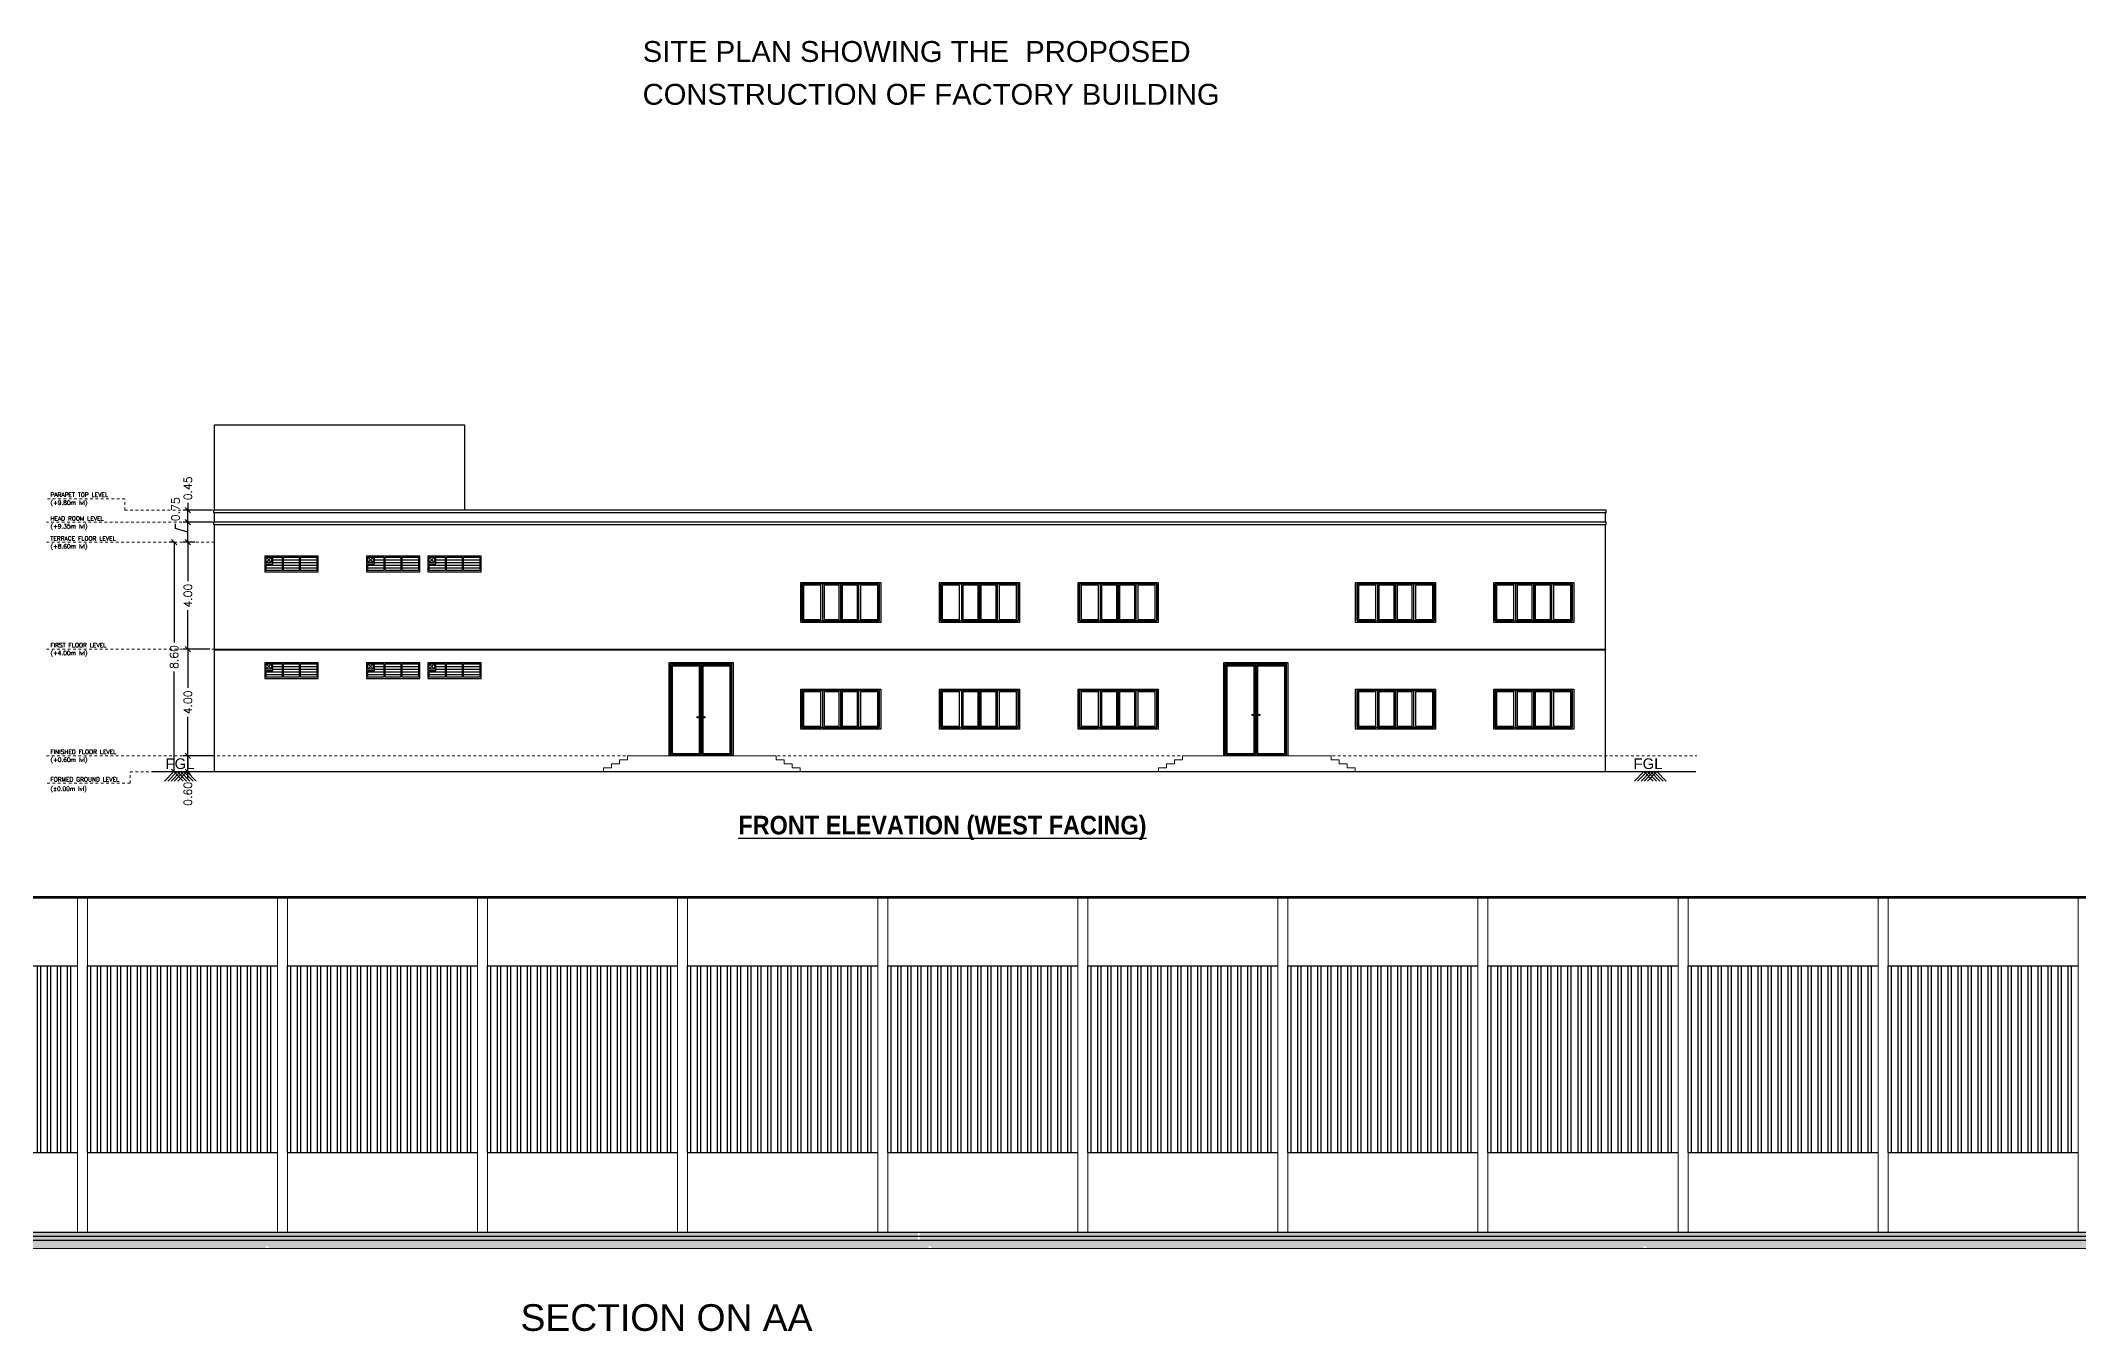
# Model space of a CAD drawing. Header units: metres. Extents: x 6804 to 7881, y 412 to 705.
# Drawn here: x 7351.7 to 7428, y 572.7 to 621.1 of the extents above; entities that cross this region are included whole.
import ezdxf

# ---------------------------------------------------------------- set-up
doc = ezdxf.new("R2010")
doc.units = ezdxf.units.M
doc.header["$LTSCALE"] = 5
doc.header["$PDSIZE"] = -1
doc.linetypes.add('CONTINOUS', pattern=[0])
doc.linetypes.add('HIDDEN', pattern=[0.375, 0.25, -0.125])
doc.layers.get('0').update_dxf_attribs({"color": 8, "linetype": 'CONTINUOUS'})
doc.layers.get('DEFPOINTS').update_dxf_attribs({"color": 8, "linetype": 'CONTINUOUS'})
for name, color, linetype in [('DIM', 8, 'CONTINUOUS'), ('DOOR', 8, 'CONTINUOUS'), ('HATCH', 8, 'CONTINUOUS'), ('JSC-H-Dimension', 8, 'CONTINUOUS'), ('PDF2_Text', 7, 'CONTINUOUS'), ('TEXT NOTES', 200, 'CONTINUOUS'), ('txt', 2, 'CONTINUOUS'), ('WALL', 3, 'CONTINUOUS'), ('WINDOW', 5, 'CONTINUOUS')]:
    doc.layers.add(name, color=color, linetype=linetype)
for name, color, linetype, lineweight in [('JSC-F-Hatch', 8, 'CONTINUOUS', 13), ('SLAB', 10, 'CONTINUOUS', 20), ('THIN LINES', 117, 'CONTINUOUS', 5)]:
    doc.layers.add(name, color=color, linetype=linetype, lineweight=lineweight)
doc.styles.add('KK', font='arial.ttf')
doc.styles.add('PDF Arial', font='arial.ttf')
doc.styles.add('ROMANS', font='romans')
doc.styles.add('style2', font='arial.ttf')
doc.styles.add('TITLE', font='arialbd.ttf')
doc.dimstyles.new('FSO 100', dxfattribs={"dimtxt": 0.5, "dimasz": 0.5, "dimexe": 0.18, "dimexo": 0.0625, "dimgap": 0.09, "dimtad": 0, "dimzin": 0, "dimdsep": 46, "dimtxsty": 'ROMANS', "dimblk": 'OBLIQUE', "dimcen": 0.01, "dimclrd": 256, "dimclre": 256, "dimclrt": 7, "dimaunit": 1, "dimadec": 3, "dimazin": 0, "dimtfac": 1, "dimtofl": 0, "dimtmove": 1, "dimatfit": 3, "dimfxl": 0, "dimtolj": 1, "dimtzin": 0, "dimarcsym": 0})

# ---------------------------------------------------------------- blocks, each defined once
blk = doc.blocks.new('A$C6A8C6AF3')
at = {"layer": 'JSC-H-Dimension', "linetype": 'ByBlock'}
for p, q in [((-131, -80), (-53, 0)), ((-105, -80), (-27, 0)), ((-78, -80), (0, 0)), ((24, -80), (-54, 0)), ((-50, -80), (28, 0)), ((53, -80), (-26, 0)), ((-23, -80), (55, 0)), ((78, -80), (0, 0)), ((107, -80), (28, 0)), ((134, -80), (55, 0))]:
    blk.add_line(p, q, dxfattribs=at)
blk = doc.blocks.new('EDFRYHDT')
at = {"layer": 'WINDOW'}
for p, q in [((36570.111, -5292.796), (36573.004, -5292.796)), ((36570.821, -5292.796), (36570.111, -5292.796)), ((36570.111, -5292.796), (36570.111, -5294.189)), ((36573.004, -5292.796), (36571.468, -5292.796)), ((36571.558, -5292.796), (36571.558, -5294.189)), ((36573.004, -5294.189), (36573.004, -5292.796)), ((36570.111, -5294.189), (36570.821, -5294.189)), ((36571.468, -5294.189), (36573.004, -5294.189))]:
    blk.add_line(p, q, dxfattribs=at)
for points in [[(36570.058, -5292.743), (36573.058, -5292.743), (36573.058, -5294.243), (36570.058, -5294.243)], [(36570.111, -5292.796), (36573.004, -5292.796), (36573.004, -5294.189), (36570.111, -5294.189)], [(36571.558, -5292.796), (36570.879, -5292.796), (36570.879, -5294.189), (36571.558, -5294.189)], [(36572.236, -5292.796), (36571.558, -5292.796), (36571.558, -5294.189), (36572.236, -5294.189)], [(36570.814, -5292.85), (36570.165, -5292.85), (36570.165, -5294.135), (36570.814, -5294.135)], [(36571.504, -5292.85), (36570.933, -5292.85), (36570.933, -5294.135), (36571.504, -5294.135)], [(36572.183, -5292.85), (36571.611, -5292.85), (36571.611, -5294.135), (36572.183, -5294.135)], [(36572.95, -5292.85), (36572.299, -5292.85), (36572.299, -5294.135), (36572.95, -5294.135)]]:
    blk.add_lwpolyline(points, close=True, dxfattribs=at)
blk = doc.blocks.new('_Oblique')
at = {"color": 0, "linetype": 'ByBlock', "lineweight": -2}
blk.add_line((-0.5, -0.5), (0.5, 0.5), dxfattribs=at)
blk = doc.blocks.new('*D114')
at = {"layer": 'DEFPOINTS', "color": 0, "ltscale": 2}
for p in [(7357.186, 594.261), (7358.188, 594.261), (7358.188, 593.661)]:
    blk.add_point(p, dxfattribs=at)
at = {"layer": 'DIM', "lineweight": -2, "ltscale": 2}
for p, q in [((7358.126, 594.261), (7357.006, 594.261)), ((7357.186, 593.661), (7357.186, 594.261)), ((7358.126, 593.661), (7357.006, 593.661)), ((7357.186, 593.377), (7357.186, 593.661))]:
    blk.add_line(p, q, dxfattribs=at)
at = {"layer": 'DIM', "lineweight": -2, "ltscale": 2, "xscale": 0.2, "yscale": 0.2, "zscale": 0.2}
for p, rotation in [((7357.186, 594.261), 90), ((7357.186, 593.661), 270)]:
    blk.add_blockref('_Oblique', p, dxfattribs=dict(at, rotation=rotation))
at = {"layer": 'DIM', "color": 7, "ltscale": 2, "insert": (7357.186, 592.83), "char_height": 0.3, "attachment_point": 5, "rotation": 90, "style": 'ROMANS'}
blk.add_mtext('\\A1;0.60', dxfattribs=at)
blk = doc.blocks.new('*D115')
at = {"layer": 'DEFPOINTS', "color": 0, "ltscale": 2}
for p in [(7357.186, 598.261), (7358.067, 598.261), (7358.188, 594.261)]:
    blk.add_point(p, dxfattribs=at)
at = {"layer": 'DIM', "lineweight": -2, "ltscale": 2}
for p, q in [((7358.004, 598.261), (7357.006, 598.261)), ((7357.186, 598.261), (7357.186, 596.808)), ((7357.186, 594.261), (7357.186, 595.714)), ((7358.126, 594.261), (7357.006, 594.261))]:
    blk.add_line(p, q, dxfattribs=at)
at = {"layer": 'DIM', "lineweight": -2, "ltscale": 2, "xscale": 0.2, "yscale": 0.2, "zscale": 0.2}
for p, rotation in [((7357.186, 598.261), 90), ((7357.186, 594.261), 270)]:
    blk.add_blockref('_Oblique', p, dxfattribs=dict(at, rotation=rotation))
at = {"layer": 'DIM', "color": 7, "ltscale": 2, "insert": (7357.186, 596.261), "char_height": 0.3, "attachment_point": 5, "rotation": 90, "style": 'ROMANS'}
blk.add_mtext('\\A1;4.00', dxfattribs=at)
blk = doc.blocks.new('*D116')
at = {"layer": 'DEFPOINTS', "color": 0, "ltscale": 2}
for p in [(7357.186, 603.461), (7358.163, 603.461), (7358.163, 603.011)]:
    blk.add_point(p, dxfattribs=at)
at = {"layer": 'DIM', "lineweight": -2, "ltscale": 2}
for p, q in [((7358.101, 603.461), (7357.006, 603.461)), ((7357.186, 603.738), (7357.186, 603.461)), ((7357.186, 603.011), (7357.186, 603.461)), ((7358.101, 603.011), (7357.006, 603.011))]:
    blk.add_line(p, q, dxfattribs=at)
at = {"layer": 'DIM', "lineweight": -2, "ltscale": 2, "xscale": 0.2, "yscale": 0.2, "zscale": 0.2}
for p, rotation in [((7357.186, 603.461), 90), ((7357.186, 603.011), 270)]:
    blk.add_blockref('_Oblique', p, dxfattribs=dict(at, rotation=rotation))
at = {"layer": 'DIM', "color": 7, "ltscale": 2, "insert": (7357.186, 604.285), "char_height": 0.3, "attachment_point": 5, "rotation": 90, "style": 'ROMANS'}
blk.add_mtext('\\A1;0.45', dxfattribs=at)
blk = doc.blocks.new('*D117')
at = {"layer": 'DEFPOINTS', "color": 0, "ltscale": 2}
for p in [(7357.186, 602.261), (7357.505, 602.261), (7357.505, 598.261)]:
    blk.add_point(p, dxfattribs=at)
at = {"layer": 'DIM', "lineweight": -2, "ltscale": 2}
for p, q in [((7357.442, 602.261), (7357.006, 602.261)), ((7357.186, 602.261), (7357.186, 600.808)), ((7357.186, 598.261), (7357.186, 599.714)), ((7357.442, 598.261), (7357.006, 598.261))]:
    blk.add_line(p, q, dxfattribs=at)
at = {"layer": 'DIM', "lineweight": -2, "ltscale": 2, "xscale": 0.2, "yscale": 0.2, "zscale": 0.2}
for p, rotation in [((7357.186, 602.261), 90), ((7357.186, 598.261), 270)]:
    blk.add_blockref('_Oblique', p, dxfattribs=dict(at, rotation=rotation))
at = {"layer": 'DIM', "color": 7, "ltscale": 2, "insert": (7357.186, 600.261), "char_height": 0.3, "attachment_point": 5, "rotation": 90, "style": 'ROMANS'}
blk.add_mtext('\\A1;4.00', dxfattribs=at)
blk = doc.blocks.new('*D118')
at = {"layer": 'DEFPOINTS', "color": 0, "ltscale": 2}
for p in [(7357.186, 603.011), (7357.505, 603.011), (7357.505, 602.261)]:
    blk.add_point(p, dxfattribs=at)
at = {"layer": 'DIM', "lineweight": -2, "ltscale": 2}
for p, q in [((7356.721, 602.775), (7356.721, 602.955)), ((7357.186, 602.636), (7356.721, 602.775)), ((7357.442, 603.011), (7357.006, 603.011)), ((7357.186, 602.261), (7357.186, 603.011)), ((7357.442, 602.261), (7357.006, 602.261))]:
    blk.add_line(p, q, dxfattribs=at)
at = {"layer": 'DIM', "lineweight": -2, "ltscale": 2, "xscale": 0.2, "yscale": 0.2, "zscale": 0.2}
for p, rotation in [((7357.186, 603.011), 90), ((7357.186, 602.261), 270)]:
    blk.add_blockref('_Oblique', p, dxfattribs=dict(at, rotation=rotation))
at = {"layer": 'DIM', "color": 7, "ltscale": 2, "insert": (7356.721, 603.502), "char_height": 0.3, "attachment_point": 5, "rotation": 90, "style": 'ROMANS'}
blk.add_mtext('\\A1;0.75', dxfattribs=at)
blk = doc.blocks.new('*D119')
at = {"layer": 'DEFPOINTS', "color": 0, "ltscale": 2}
for p in [(7356.67, 602.261), (7356.705, 602.261), (7356.705, 593.661)]:
    blk.add_point(p, dxfattribs=at)
at = {"layer": 'DIM', "lineweight": -2, "ltscale": 2}
for p, q in [((7356.643, 602.261), (7356.49, 602.261)), ((7356.67, 602.261), (7356.67, 598.508)), ((7356.67, 593.661), (7356.67, 597.414)), ((7356.643, 593.661), (7356.49, 593.661))]:
    blk.add_line(p, q, dxfattribs=at)
at = {"layer": 'DIM', "lineweight": -2, "ltscale": 2, "xscale": 0.2, "yscale": 0.2, "zscale": 0.2}
for p, rotation in [((7356.67, 602.261), 90), ((7356.67, 593.661), 270)]:
    blk.add_blockref('_Oblique', p, dxfattribs=dict(at, rotation=rotation))
at = {"layer": 'DIM', "color": 7, "ltscale": 2, "insert": (7356.67, 597.961), "char_height": 0.3, "attachment_point": 5, "rotation": 90, "style": 'ROMANS'}
blk.add_mtext('\\A1;8.60', dxfattribs=at)

msp = doc.modelspace()

# ---------------------------------------------------------------- hatches: boundary and pattern name
at = {"layer": 'HATCH'}
h = msp.add_hatch(dxfattribs=at)
h.set_pattern_fill('ANSI32', color=256, angle=45)
h.set_pattern_definition([(90, (7323.42004, 579.37797), (-0.375, 0), []), (90, (7323.54504, 579.50297), (-0.375, 0), [])])
h.paths.add_polyline_path([(7345.92, 579.378), (7345.92, 586.378), (7353.045, 586.378), (7353.045, 579.378)])
h = msp.add_hatch(dxfattribs=at)
h.set_pattern_fill('ANSI32', color=256, angle=45)
h.set_pattern_definition([(90, (7330.92004, 579.37797), (-0.375, 0), []), (90, (7331.04504, 579.50297), (-0.375, 0), [])])
h.paths.add_polyline_path([(7353.42, 579.378), (7353.42, 586.378), (7360.545, 586.378), (7360.545, 579.378)])
h = msp.add_hatch(dxfattribs=at)
h.set_pattern_fill('ANSI32', color=256, angle=45)
h.set_pattern_definition([(90, (7338.42004, 579.37797), (-0.375, 0), []), (90, (7338.54504, 579.50297), (-0.375, 0), [])])
h.paths.add_polyline_path([(7360.92, 579.378), (7360.92, 586.378), (7368.045, 586.378), (7368.045, 579.378)])
h = msp.add_hatch(dxfattribs=at)
h.set_pattern_fill('ANSI32', color=256, angle=45)
h.set_pattern_definition([(90, (7345.92004, 579.37797), (-0.375, 0), []), (90, (7346.04504, 579.50297), (-0.375, 0), [])])
h.paths.add_polyline_path([(7368.42, 579.378), (7368.42, 586.378), (7375.545, 586.378), (7375.545, 579.378)])
h = msp.add_hatch(dxfattribs=at)
h.set_pattern_fill('ANSI32', color=256, angle=45)
h.set_pattern_definition([(90, (7353.42004, 579.37797), (-0.375, 0), []), (90, (7353.54504, 579.50297), (-0.375, 0), [])])
h.paths.add_polyline_path([(7375.92, 579.378), (7375.92, 586.378), (7383.045, 586.378), (7383.045, 579.378)])
h = msp.add_hatch(dxfattribs=at)
h.set_pattern_fill('ANSI32', color=256, angle=45)
h.set_pattern_definition([(90, (7360.92004, 579.37797), (-0.375, 0), []), (90, (7361.04504, 579.50297), (-0.375, 0), [])])
h.paths.add_polyline_path([(7383.42, 579.378), (7383.42, 586.378), (7390.545, 586.378), (7390.545, 579.378)])
h = msp.add_hatch(dxfattribs=at)
h.set_pattern_fill('ANSI32', color=256, angle=45)
h.set_pattern_definition([(90, (7368.42004, 579.37797), (-0.375, 0), []), (90, (7368.54504, 579.50297), (-0.375, 0), [])])
h.paths.add_polyline_path([(7390.92, 579.378), (7390.92, 586.378), (7398.045, 586.378), (7398.045, 579.378)])
h = msp.add_hatch(dxfattribs=at)
h.set_pattern_fill('ANSI32', color=256, angle=45)
h.set_pattern_definition([(90, (7375.92004, 579.37797), (-0.375, 0), []), (90, (7376.04504, 579.50297), (-0.375, 0), [])])
h.paths.add_polyline_path([(7398.42, 579.378), (7398.42, 586.378), (7405.545, 586.378), (7405.545, 579.378)])
h = msp.add_hatch(dxfattribs=at)
h.set_pattern_fill('ANSI32', color=256, angle=45)
h.set_pattern_definition([(90, (7383.42004, 579.37797), (-0.375, 0), []), (90, (7383.54504, 579.50297), (-0.375, 0), [])])
h.paths.add_polyline_path([(7405.92, 579.378), (7405.92, 586.378), (7413.045, 586.378), (7413.045, 579.378)])
h = msp.add_hatch(dxfattribs=at)
h.set_pattern_fill('ANSI32', color=256, angle=45)
h.set_pattern_definition([(90, (7390.92004, 579.37797), (-0.375, 0), []), (90, (7391.04504, 579.50297), (-0.375, 0), [])])
h.paths.add_polyline_path([(7413.42, 579.378), (7413.42, 586.378), (7420.545, 586.378), (7420.545, 579.378)])
h = msp.add_hatch(dxfattribs=at)
h.set_pattern_fill('ANSI32', color=256, angle=45)
h.set_pattern_definition([(90, (7398.42004, 579.37797), (-0.375, 0), []), (90, (7398.54504, 579.50297), (-0.375, 0), [])])
h.paths.add_polyline_path([(7420.92, 579.378), (7420.92, 586.378), (7428.045, 586.378), (7428.045, 579.378)])
h = msp.add_hatch(dxfattribs=at)
h.set_pattern_fill('EARTH', color=256, scale=0.03, angle=49)
h.set_pattern_definition([(49, (7358.47831, 575.77797), (-0.0187929, 0.2687514), [0.1905, -0.1905]), (49, (7358.4244, 575.82484), (-0.0187929, 0.2687514), [0.1905, -0.1905]), (49, (7358.37048, 575.8717), (-0.0187929, 0.2687514), [0.1905, -0.1905]), (139, (7358.36813, 575.9053), (-0.2687514, -0.0187929), [0.1905, -0.1905]), (139, (7358.415, 575.95921), (-0.2687514, -0.0187929), [0.1905, -0.1905]), (139, (7358.46187, 576.01313), (-0.2687514, -0.0187929), [0.1905, -0.1905])])
h.paths.add_polyline_path([(7333.479, 575.778), (7360.112, 575.778), (7360.112, 575.896), (7360.285, 575.778), (7377.085, 575.778), (7377.085, 576.078), (7325.405, 576.078), (7325.405, 575.778), (7333.306, 575.778), (7333.306, 575.896)])
at = {"layer": 'HATCH', "ltscale": 2}
h = msp.add_hatch(dxfattribs=at)
h.set_pattern_fill('AR-CONC', color=256, scale=0.008)
h.set_pattern_definition([(50, (652.8026, 578.3789), (1.45747735, -0.12751268), [0.1524, -1.6764]), (355, (652.8026, 578.3789), (-0.28194737, 1.52845476), [0.12192, -1.34112467]), (100.451445, (652.9241, 578.3682), (1.17552998, 1.40094202), [0.12952007, -1.42472196]), (46.1842, (652.8026, 578.7853), (2.16863233, -0.3363386), [0.2286, -2.5146]), (96.635558, (652.9833, 578.7572), (1.8992331, 1.979409), [0.1942802, -2.1370849]), (351.18415, (652.8026, 578.7853), (1.8992331, 1.979409), [0.1828797, -2.01167786]), (21, (653.0058, 578.6837), (1.21291513, -0.81812159), [0.1524, -1.6764]), (326, (653.0058, 578.6837), (0.49441623, 1.47350373), [0.12192, -1.34112]), (71.451445, (653.1069, 578.6155), (1.70733135, 0.65538215), [0.12952007, -1.4247195]), (37.5, (652.8026, 578.37887), (0.024708826, 0.67644031), [0, -1.324864, 0, -1.36144, 0, -1.3462]), (7.5, (652.8026, 578.3789), (0.5345573, 0.8014446), [0, -0.776224, 0, -1.294384, 0, -0.51308]), (327.5, (652.3495, 578.37887), (1.08472476, -0.04582995), [0, -0.508, 0, -1.58496, 0, -2.10312]), (317.5, (652.1463, 578.3789), (1.18503345, 0.20341193), [0, -0.6604, 0, -1.052576, 0, -1.49352])])
h.paths.add_polyline_path([(7384.559, 576.378), (7332.879, 576.378), (7332.879, 576.228), (7384.559, 576.228)])
h = msp.add_hatch(dxfattribs=at)
h.set_pattern_fill('AR-CONC', color=256, scale=0.008)
h.set_pattern_definition([(50, (652.8026, 578.2289), (1.45747735, -0.12751268), [0.1524, -1.6764]), (355, (652.8026, 578.2289), (-0.28194737, 1.52845476), [0.12192, -1.34112467]), (100.451445, (652.9241, 578.2182), (1.17552998, 1.40094202), [0.12952007, -1.42472196]), (46.1842, (652.8026, 578.6353), (2.16863233, -0.3363386), [0.2286, -2.5146]), (96.635558, (652.9833, 578.6072), (1.8992331, 1.979409), [0.1942802, -2.1370849]), (351.18415, (652.8026, 578.6353), (1.8992331, 1.979409), [0.1828797, -2.01167786]), (21, (653.0058, 578.5337), (1.21291513, -0.81812159), [0.1524, -1.6764]), (326, (653.0058, 578.5337), (0.49441623, 1.47350373), [0.12192, -1.34112]), (71.451445, (653.1069, 578.4655), (1.70733135, 0.65538215), [0.12952007, -1.4247195]), (37.5, (652.8026, 578.22887), (0.024708826, 0.67644031), [0, -1.324864, 0, -1.36144, 0, -1.3462]), (7.5, (652.8026, 578.2289), (0.5345573, 0.8014446), [0, -0.776224, 0, -1.294384, 0, -0.51308]), (327.5, (652.3495, 578.22887), (1.08472476, -0.04582995), [0, -0.508, 0, -1.58496, 0, -2.10312]), (317.5, (652.1463, 578.2289), (1.18503345, 0.20341193), [0, -0.6604, 0, -1.052576, 0, -1.49352])])
h.paths.add_polyline_path([(7384.559, 576.228), (7332.879, 576.228), (7332.879, 576.078), (7384.559, 576.078)])
at = {"layer": 'HATCH'}
h = msp.add_hatch(dxfattribs=at)
h.set_pattern_fill('EARTH', color=256, scale=0.03, angle=49)
h.set_pattern_definition([(49, (7410.12268, 575.77797), (-0.0187929, 0.2687514), [0.1905, -0.1905]), (49, (7410.06876, 575.82484), (-0.0187929, 0.2687514), [0.1905, -0.1905]), (49, (7410.01485, 575.8717), (-0.0187929, 0.2687514), [0.1905, -0.1905]), (139, (7410.0125, 575.9053), (-0.2687514, -0.0187929), [0.1905, -0.1905]), (139, (7410.05936, 575.95921), (-0.2687514, -0.0187929), [0.1905, -0.1905]), (139, (7410.10623, 576.01313), (-0.2687514, -0.0187929), [0.1905, -0.1905])])
h.paths.add_polyline_path([(7385.124, 575.778), (7411.756, 575.778), (7411.756, 575.896), (7411.929, 575.778), (7428.73, 575.778), (7428.73, 576.078), (7377.05, 576.078), (7377.05, 575.778), (7384.95, 575.778), (7384.95, 575.896)])
at = {"layer": 'HATCH', "ltscale": 2}
h = msp.add_hatch(dxfattribs=at)
h.set_pattern_fill('AR-CONC', color=256, scale=0.008)
h.set_pattern_definition([(50, (704.5354, 578.3789), (1.45747735, -0.12751268), [0.1524, -1.6764]), (355, (704.5354, 578.3789), (-0.28194737, 1.52845476), [0.12192, -1.34112467]), (100.451445, (704.6568, 578.3682), (1.17552998, 1.40094202), [0.12952007, -1.42472196]), (46.1842, (704.5354, 578.7853), (2.16863233, -0.3363386), [0.2286, -2.5146]), (96.635558, (704.7161, 578.7572), (1.8992331, 1.979409), [0.1942802, -2.1370849]), (351.18415, (704.5354, 578.7853), (1.8992331, 1.979409), [0.1828797, -2.01167786]), (21, (704.7386, 578.6837), (1.21291513, -0.81812159), [0.1524, -1.6764]), (326, (704.7386, 578.6837), (0.49441623, 1.47350373), [0.12192, -1.34112]), (71.451445, (704.8397, 578.6155), (1.70733135, 0.65538215), [0.12952007, -1.4247195]), (37.5, (704.5354, 578.37887), (0.024708826, 0.67644031), [0, -1.324864, 0, -1.36144, 0, -1.3462]), (7.5, (704.5354, 578.3789), (0.5345573, 0.8014446), [0, -0.776224, 0, -1.294384, 0, -0.51308]), (327.5, (704.08226, 578.37887), (1.08472476, -0.04582995), [0, -0.508, 0, -1.58496, 0, -2.10312]), (317.5, (703.8791, 578.3789), (1.18503345, 0.20341193), [0, -0.6604, 0, -1.052576, 0, -1.49352])])
h.paths.add_polyline_path([(7436.292, 576.378), (7384.612, 576.378), (7384.612, 576.228), (7436.292, 576.228)])
h = msp.add_hatch(dxfattribs=at)
h.set_pattern_fill('AR-CONC', color=256, scale=0.008)
h.set_pattern_definition([(50, (704.5354, 578.2289), (1.45747735, -0.12751268), [0.1524, -1.6764]), (355, (704.5354, 578.2289), (-0.28194737, 1.52845476), [0.12192, -1.34112467]), (100.451445, (704.6568, 578.2182), (1.17552998, 1.40094202), [0.12952007, -1.42472196]), (46.1842, (704.5354, 578.6353), (2.16863233, -0.3363386), [0.2286, -2.5146]), (96.635558, (704.7161, 578.6072), (1.8992331, 1.979409), [0.1942802, -2.1370849]), (351.18415, (704.5354, 578.6353), (1.8992331, 1.979409), [0.1828797, -2.01167786]), (21, (704.7386, 578.5337), (1.21291513, -0.81812159), [0.1524, -1.6764]), (326, (704.7386, 578.5337), (0.49441623, 1.47350373), [0.12192, -1.34112]), (71.451445, (704.8397, 578.4655), (1.70733135, 0.65538215), [0.12952007, -1.4247195]), (37.5, (704.5354, 578.22887), (0.024708826, 0.67644031), [0, -1.324864, 0, -1.36144, 0, -1.3462]), (7.5, (704.5354, 578.2289), (0.5345573, 0.8014446), [0, -0.776224, 0, -1.294384, 0, -0.51308]), (327.5, (704.08226, 578.22887), (1.08472476, -0.04582995), [0, -0.508, 0, -1.58496, 0, -2.10312]), (317.5, (703.8791, 578.2289), (1.18503345, 0.20341193), [0, -0.6604, 0, -1.052576, 0, -1.49352])])
h.paths.add_polyline_path([(7436.292, 576.228), (7384.612, 576.228), (7384.612, 576.078), (7436.292, 576.078)])

# ---------------------------------------------------------------- linework, layer by layer
at = {"layer": 'DIM'}
for p, q in [((7285.349, 588.978), (7473.711, 588.978)), ((7285.349, 588.928), (7473.696, 588.928))]:
    msp.add_line(p, q, dxfattribs=at)
at = {"layer": 'DOOR'}
for p, q in [((7375.272, 597.711), (7377.572, 597.711)), ((7375.272, 594.261), (7375.272, 597.711)), ((7376.422, 594.261), (7376.422, 597.711)), ((7377.572, 594.261), (7377.572, 597.711)), ((7396.072, 597.711), (7398.372, 597.711)), ((7396.072, 594.261), (7396.072, 597.711)), ((7397.222, 594.261), (7397.222, 597.711)), ((7398.372, 594.261), (7398.372, 597.711))]:
    msp.add_line(p, q, dxfattribs=at)
for points in [[(7375.222, 597.761), (7377.622, 597.761), (7377.622, 594.261), (7375.222, 594.261)], [(7375.322, 597.661), (7376.372, 597.661), (7376.372, 594.311), (7375.322, 594.311)], [(7375.347, 597.636), (7376.347, 597.636), (7376.347, 594.336), (7375.347, 594.336)], [(7376.472, 597.661), (7377.522, 597.661), (7377.522, 594.311), (7376.472, 594.311)], [(7376.497, 597.636), (7377.497, 597.636), (7377.497, 594.336), (7376.497, 594.336)], [(7396.022, 597.761), (7398.422, 597.761), (7398.422, 594.261), (7396.022, 594.261)], [(7396.122, 597.661), (7397.172, 597.661), (7397.172, 594.311), (7396.122, 594.311)], [(7396.147, 597.636), (7397.147, 597.636), (7397.147, 594.336), (7396.147, 594.336)], [(7397.272, 597.661), (7398.322, 597.661), (7398.322, 594.311), (7397.272, 594.311)], [(7397.297, 597.636), (7398.297, 597.636), (7398.297, 594.336), (7397.297, 594.336)]]:
    msp.add_lwpolyline(points, close=True, dxfattribs=at)
for centre in [(7376.297, 595.704), (7376.547, 595.704), (7397.097, 595.789), (7397.347, 595.789)]:
    msp.add_circle(centre, 0.025, dxfattribs=at)
at = {"layer": 'SLAB'}
for p, q in [((7353.045, 576.378), (7353.045, 588.928)), ((7353.42, 576.378), (7353.42, 588.928)), ((7360.545, 576.378), (7360.545, 588.928)), ((7360.92, 576.378), (7360.92, 588.928)), ((7368.045, 576.378), (7368.045, 588.928)), ((7368.42, 576.378), (7368.42, 588.928)), ((7375.545, 576.378), (7375.545, 588.928)), ((7375.92, 576.378), (7375.92, 588.928)), ((7383.045, 576.378), (7383.045, 588.928)), ((7383.42, 576.378), (7383.42, 588.928)), ((7390.545, 576.378), (7390.545, 588.928)), ((7390.92, 576.378), (7390.92, 588.928)), ((7398.045, 576.378), (7398.045, 588.928)), ((7398.42, 576.378), (7398.42, 588.928)), ((7405.545, 576.378), (7405.545, 588.928)), ((7405.92, 576.378), (7405.92, 588.928)), ((7413.045, 576.378), (7413.045, 588.928)), ((7413.42, 576.378), (7413.42, 588.928)), ((7420.545, 576.378), (7420.545, 588.928)), ((7420.92, 576.378), (7420.92, 588.928)), ((7428.045, 576.378), (7428.045, 588.928))]:
    msp.add_line(p, q, dxfattribs=at)
at = {"layer": 'THIN LINES', "linetype": 'HIDDEN', "ltscale": 0.006}
for p, q in [((7354.824, 603.896), (7351.888, 603.896)), ((7354.824, 603.461), (7354.824, 603.896)), ((7354.824, 603.461), (7358.163, 603.461)), ((7358.163, 603.011), (7351.882, 603.011)), ((7351.888, 602.261), (7358.188, 602.261)), ((7351.888, 598.261), (7358.188, 598.261)), ((7351.888, 594.261), (7413.747, 594.261)), ((7355.018, 593.661), (7413.747, 593.661)), ((7355.018, 593.225), (7355.018, 593.661)), ((7355.018, 593.225), (7351.888, 593.225))]:
    msp.add_line(p, q, dxfattribs=at)
at = {"layer": 'THIN LINES'}
msp.add_line((7273.59, 575.778), (7473.46, 575.778), dxfattribs=at)
at = {"layer": 'THIN LINES', "linetype": 'Continuous', "lineweight": 0}
for points in [[(7372.769, 593.661), (7372.769, 593.811), (7373.069, 593.811), (7373.069, 593.961), (7373.369, 593.961), (7373.369, 594.111), (7373.669, 594.111), (7373.669, 594.261), (7379.244, 594.261), (7379.244, 594.111), (7379.544, 594.111), (7379.544, 593.961), (7379.844, 593.961), (7379.844, 593.811), (7380.144, 593.811), (7380.144, 593.661)], [(7393.569, 593.661), (7393.569, 593.811), (7393.869, 593.811), (7393.869, 593.961), (7394.169, 593.961), (7394.169, 594.111), (7394.469, 594.111), (7394.469, 594.261), (7400.044, 594.261), (7400.044, 594.111), (7400.344, 594.111), (7400.344, 593.961), (7400.644, 593.961), (7400.644, 593.811), (7400.944, 593.811), (7400.944, 593.661)]]:
    msp.add_lwpolyline(points, dxfattribs=at)
at = {"layer": 'WALL'}
for p, q in [((7358.163, 603.361), (7358.163, 603.461)), ((7410.353, 603.461), (7358.163, 603.461)), ((7410.353, 603.361), (7410.353, 603.461)), ((7410.353, 603.361), (7358.163, 603.361)), ((7358.163, 602.911), (7358.163, 603.011)), ((7410.353, 603.011), (7358.163, 603.011)), ((7410.353, 602.911), (7358.163, 602.911)), ((7358.188, 593.661), (7358.188, 602.911)), ((7358.189, 603.011), (7358.189, 603.361)), ((7410.328, 603.011), (7410.328, 603.361)), ((7410.328, 598.261), (7410.328, 602.911)), ((7410.353, 602.911), (7410.353, 603.011)), ((7358.213, 598.236), (7358.213, 598.261)), ((7410.303, 598.236), (7410.303, 598.261)), ((7410.328, 598.261), (7410.328, 598.236)), ((7410.328, 593.661), (7410.328, 598.236)), ((7413.709, 593.661), (7355.817, 593.661)), ((7345.92, 579.378), (7353.045, 579.378)), ((7353.42, 579.378), (7360.545, 579.378)), ((7360.92, 579.378), (7368.045, 579.378)), ((7368.42, 579.378), (7375.545, 579.378)), ((7375.92, 579.378), (7383.045, 579.378)), ((7383.42, 579.378), (7390.545, 579.378)), ((7390.92, 579.378), (7398.045, 579.378)), ((7398.42, 579.378), (7405.545, 579.378)), ((7405.92, 579.378), (7413.045, 579.378)), ((7413.42, 579.378), (7420.545, 579.378)), ((7420.92, 579.378), (7428.045, 579.378)), ((7473.69, 576.378), (7273.59, 576.378)), ((7473.46, 576.228), (7273.59, 576.228)), ((7473.46, 576.078), (7273.59, 576.078))]:
    msp.add_line(p, q, dxfattribs=at)
at = {"layer": 'WALL', "color": 82, "ltscale": 2}
for p, q in [((7358.188, 598.261), (7410.328, 598.261)), ((7358.188, 598.236), (7410.328, 598.236))]:
    msp.add_line(p, q, dxfattribs=at)
at = {"layer": 'WALL', "color": 250}
for p, q in [((7345.92, 586.378), (7353.045, 586.378)), ((7353.42, 586.378), (7360.545, 586.378)), ((7360.92, 586.378), (7368.045, 586.378)), ((7368.42, 586.378), (7375.545, 586.378)), ((7375.92, 586.378), (7383.045, 586.378)), ((7383.42, 586.378), (7390.545, 586.378)), ((7390.92, 586.378), (7398.045, 586.378)), ((7398.42, 586.378), (7405.545, 586.378)), ((7405.92, 586.378), (7413.045, 586.378)), ((7413.42, 586.378), (7420.545, 586.378)), ((7420.92, 586.378), (7428.045, 586.378))]:
    msp.add_line(p, q, dxfattribs=at)
at = {"layer": 'WALL'}
msp.add_lwpolyline([(7358.188, 603.461), (7358.188, 606.661), (7367.558, 606.661), (7367.558, 603.461)], dxfattribs=at)
at = {"layer": 'WINDOW', "color": 141}
for p, q in [((7360.118, 601.509), (7360.318, 601.709)), ((7360.318, 601.509), (7360.118, 601.709)), ((7360.118, 601.409), (7360.726, 601.409)), ((7360.118, 601.309), (7360.726, 601.309)), ((7360.368, 601.609), (7360.726, 601.609)), ((7360.368, 601.509), (7360.726, 601.509)), ((7360.776, 601.609), (7361.36, 601.609)), ((7360.776, 601.509), (7361.36, 601.509)), ((7360.776, 601.409), (7361.36, 601.409)), ((7360.776, 601.309), (7361.36, 601.309)), ((7361.41, 601.609), (7362.018, 601.609)), ((7361.41, 601.509), (7362.018, 601.509)), ((7361.41, 601.409), (7362.018, 601.409)), ((7361.41, 601.309), (7362.018, 601.309)), ((7363.928, 601.509), (7364.128, 601.709)), ((7364.128, 601.509), (7363.928, 601.709)), ((7363.928, 601.409), (7364.537, 601.409)), ((7363.928, 601.309), (7364.537, 601.309)), ((7364.178, 601.609), (7364.537, 601.609)), ((7364.178, 601.509), (7364.537, 601.509)), ((7364.587, 601.609), (7365.17, 601.609)), ((7364.587, 601.509), (7365.17, 601.509)), ((7364.587, 601.409), (7365.17, 601.409)), ((7364.587, 601.309), (7365.17, 601.309)), ((7365.22, 601.609), (7365.828, 601.609)), ((7365.22, 601.509), (7365.828, 601.509)), ((7365.22, 601.409), (7365.828, 601.409)), ((7365.22, 601.309), (7365.828, 601.309)), ((7366.228, 601.509), (7366.428, 601.709)), ((7366.428, 601.509), (7366.228, 601.709)), ((7366.228, 601.409), (7366.837, 601.409)), ((7366.228, 601.309), (7366.837, 601.309)), ((7366.478, 601.609), (7366.837, 601.609)), ((7366.478, 601.509), (7366.837, 601.509)), ((7366.887, 601.609), (7367.47, 601.609)), ((7366.887, 601.509), (7367.47, 601.509)), ((7366.887, 601.409), (7367.47, 601.409)), ((7366.887, 601.309), (7367.47, 601.309)), ((7367.52, 601.609), (7368.128, 601.609)), ((7367.52, 601.509), (7368.128, 601.509)), ((7367.52, 601.409), (7368.128, 601.409)), ((7367.52, 601.309), (7368.128, 601.309)), ((7360.118, 597.509), (7360.318, 597.709)), ((7360.318, 597.509), (7360.118, 597.709)), ((7360.118, 597.409), (7360.726, 597.409)), ((7360.118, 597.309), (7360.726, 597.309)), ((7360.368, 597.609), (7360.726, 597.609)), ((7360.368, 597.509), (7360.726, 597.509)), ((7360.776, 597.609), (7361.36, 597.609)), ((7360.776, 597.509), (7361.36, 597.509)), ((7360.776, 597.409), (7361.36, 597.409)), ((7360.776, 597.309), (7361.36, 597.309)), ((7361.41, 597.609), (7362.018, 597.609)), ((7361.41, 597.509), (7362.018, 597.509)), ((7361.41, 597.409), (7362.018, 597.409)), ((7361.41, 597.309), (7362.018, 597.309)), ((7363.928, 597.509), (7364.128, 597.709)), ((7364.128, 597.509), (7363.928, 597.709)), ((7363.928, 597.409), (7364.537, 597.409)), ((7363.928, 597.309), (7364.537, 597.309)), ((7364.178, 597.609), (7364.537, 597.609)), ((7364.178, 597.509), (7364.537, 597.509)), ((7364.587, 597.609), (7365.17, 597.609)), ((7364.587, 597.509), (7365.17, 597.509)), ((7364.587, 597.409), (7365.17, 597.409)), ((7364.587, 597.309), (7365.17, 597.309)), ((7365.22, 597.609), (7365.828, 597.609)), ((7365.22, 597.509), (7365.828, 597.509)), ((7365.22, 597.409), (7365.828, 597.409)), ((7365.22, 597.309), (7365.828, 597.309)), ((7366.228, 597.509), (7366.428, 597.709)), ((7366.428, 597.509), (7366.228, 597.709)), ((7366.228, 597.409), (7366.837, 597.409)), ((7366.228, 597.309), (7366.837, 597.309)), ((7366.478, 597.609), (7366.837, 597.609)), ((7366.478, 597.509), (7366.837, 597.509)), ((7366.887, 597.609), (7367.47, 597.609)), ((7366.887, 597.509), (7367.47, 597.509)), ((7366.887, 597.409), (7367.47, 597.409)), ((7366.887, 597.309), (7367.47, 597.309)), ((7367.52, 597.609), (7368.128, 597.609)), ((7367.52, 597.509), (7368.128, 597.509)), ((7367.52, 597.409), (7368.128, 597.409)), ((7367.52, 597.309), (7368.128, 597.309))]:
    msp.add_line(p, q, dxfattribs=at)
for points in [[(7360.068, 601.759), (7362.068, 601.759)], [(7360.068, 601.459), (7360.368, 601.459), (7360.368, 601.759)], [(7360.068, 601.759), (7360.068, 601.159), (7362.068, 601.159), (7362.068, 601.759)], [(7360.368, 601.709), (7360.726, 601.709), (7360.726, 601.209), (7360.118, 601.209), (7360.118, 601.409)], [(7363.878, 601.759), (7365.878, 601.759)], [(7363.878, 601.459), (7364.178, 601.459), (7364.178, 601.759)], [(7363.878, 601.759), (7363.878, 601.159), (7365.878, 601.159), (7365.878, 601.759)], [(7364.178, 601.709), (7364.537, 601.709), (7364.537, 601.209), (7363.928, 601.209), (7363.928, 601.409)], [(7366.178, 601.759), (7368.178, 601.759)], [(7366.178, 601.459), (7366.478, 601.459), (7366.478, 601.759)], [(7366.178, 601.759), (7366.178, 601.159), (7368.178, 601.159), (7368.178, 601.759)], [(7366.478, 601.709), (7366.837, 601.709), (7366.837, 601.209), (7366.228, 601.209), (7366.228, 601.409)], [(7360.068, 597.759), (7362.068, 597.759)], [(7360.068, 597.459), (7360.368, 597.459), (7360.368, 597.759)], [(7360.068, 597.759), (7360.068, 597.159), (7362.068, 597.159), (7362.068, 597.759)], [(7360.368, 597.709), (7360.726, 597.709), (7360.726, 597.209), (7360.118, 597.209), (7360.118, 597.409)], [(7363.878, 597.759), (7365.878, 597.759)], [(7363.878, 597.459), (7364.178, 597.459), (7364.178, 597.759)], [(7363.878, 597.759), (7363.878, 597.159), (7365.878, 597.159), (7365.878, 597.759)], [(7364.178, 597.709), (7364.537, 597.709), (7364.537, 597.209), (7363.928, 597.209), (7363.928, 597.409)], [(7366.178, 597.759), (7368.178, 597.759)], [(7366.178, 597.459), (7366.478, 597.459), (7366.478, 597.759)], [(7366.178, 597.759), (7366.178, 597.159), (7368.178, 597.159), (7368.178, 597.759)], [(7366.478, 597.709), (7366.837, 597.709), (7366.837, 597.209), (7366.228, 597.209), (7366.228, 597.409)]]:
    msp.add_lwpolyline(points, dxfattribs=at)
for points in [[(7360.118, 601.709), (7360.318, 601.709), (7360.318, 601.509), (7360.118, 601.509)], [(7360.776, 601.709), (7361.36, 601.709), (7361.36, 601.209), (7360.776, 601.209)], [(7361.41, 601.709), (7362.018, 601.709), (7362.018, 601.209), (7361.41, 601.209)], [(7363.928, 601.709), (7364.128, 601.709), (7364.128, 601.509), (7363.928, 601.509)], [(7364.587, 601.709), (7365.17, 601.709), (7365.17, 601.209), (7364.587, 601.209)], [(7365.22, 601.709), (7365.828, 601.709), (7365.828, 601.209), (7365.22, 601.209)], [(7366.228, 601.709), (7366.428, 601.709), (7366.428, 601.509), (7366.228, 601.509)], [(7366.887, 601.709), (7367.47, 601.709), (7367.47, 601.209), (7366.887, 601.209)], [(7367.52, 601.709), (7368.128, 601.709), (7368.128, 601.209), (7367.52, 601.209)], [(7360.118, 597.709), (7360.318, 597.709), (7360.318, 597.509), (7360.118, 597.509)], [(7360.776, 597.709), (7361.36, 597.709), (7361.36, 597.209), (7360.776, 597.209)], [(7361.41, 597.709), (7362.018, 597.709), (7362.018, 597.209), (7361.41, 597.209)], [(7363.928, 597.709), (7364.128, 597.709), (7364.128, 597.509), (7363.928, 597.509)], [(7364.587, 597.709), (7365.17, 597.709), (7365.17, 597.209), (7364.587, 597.209)], [(7365.22, 597.709), (7365.828, 597.709), (7365.828, 597.209), (7365.22, 597.209)], [(7366.228, 597.709), (7366.428, 597.709), (7366.428, 597.509), (7366.228, 597.509)], [(7366.887, 597.709), (7367.47, 597.709), (7367.47, 597.209), (7366.887, 597.209)], [(7367.52, 597.709), (7368.128, 597.709), (7368.128, 597.209), (7367.52, 597.209)]]:
    msp.add_lwpolyline(points, close=True, dxfattribs=at)

# ---------------------------------------------------------------- block references
at = {"layer": 'JSC-F-Hatch', "linetype": 'ByBlock', "xscale": -0.0045000000000073, "yscale": 0.0045000000000073, "zscale": 0.0045}
for p in [(7356.912, 593.662, -0.001), (7412.01, 593.662, -0.001)]:
    msp.add_blockref('A$C6A8C6AF3', p, dxfattribs=at)
at = {"layer": 'WINDOW'}
for p in [(-29189.899, 5893.502), (-29184.699, 5893.502), (-29179.499, 5893.502), (-29169.099, 5893.502), (-29163.922, 5893.502), (-29189.899, 5889.502), (-29184.699, 5889.502), (-29179.499, 5889.502), (-29169.099, 5889.502), (-29163.922, 5889.502)]:
    msp.add_blockref('EDFRYHDT', p, dxfattribs=at)

# ---------------------------------------------------------------- texts
at = {"ltscale": 2, "style": 'ROMANS'}
for s, p in [('PARAPET TOP LEVEL', (7352.035, 603.963)), ('(+9.80m lvl)', (7352.035, 603.666)), ('HEAD ROOM LEVEL', (7352.035, 603.075)), ('(+9.35m lvl)', (7352.035, 602.78)), ('TERRACE FLOOR LEVEL', (7352.035, 602.325)), ('(+8.60m lvl)', (7352.035, 602.03)), ('FIRST FLOOR LEVEL', (7352.035, 598.325)), ('(+4.00m lvl)', (7352.035, 598.03)), ('FINISHED FLOOR LEVEL', (7352.035, 594.325)), ('(+0.60m lvl)', (7352.035, 594.03)), ('FORMED GROUND LEVEL', (7352.035, 593.29)), ('(%%P0.00m lvl)', (7352.035, 592.941))]:
    msp.add_text(s, height=0.16, dxfattribs=at).set_placement(p)
at = {"layer": 'DIM', "color": 7, "linetype": 'CONTINOUS', "style": 'TITLE', "width": 0.9}
msp.add_text('%%UFRONT ELEVATION (WEST FACING)', height=0.7, dxfattribs=at).set_placement((7377.819, 591.308))
at = {"layer": 'PDF2_Text', "insert": (7369.657, 572.681), "char_height": 1.00011, "attachment_point": 7, "style": 'PDF Arial'}
msp.add_mtext('SECTION ON AA', dxfattribs=at)
at = {"layer": 'TEXT NOTES', "ltscale": 0.5, "style": 'KK'}
for p in [(7356.348, 593.761, -0.001), (7411.377, 593.761, -0.001)]:
    msp.add_text('FGL', height=0.4, dxfattribs=at).set_placement(p)
at = {"layer": 'txt', "style": 'style2'}
for s, p in [('SITE PLAN SHOWING THE  PROPOSED', (7374.237, 620.272)), ('CONSTRUCTION OF FACTORY BUILDING', (7374.233, 618.666))]:
    msp.add_text(s, height=0.78289, dxfattribs=at).set_placement(p)

# ---------------------------------------------------------------- dimensions: what is measured, and where the dimension line sits
at = {"layer": 'DIM', "color": 5, "ltscale": 2}
for base, p1, p2, picture, middle in [((7357.186, 603.461), (7358.163, 603.011), (7358.163, 603.461), '*D116', (7357.186, 604.285)), ((7357.186, 594.261), (7358.188, 593.661), (7358.188, 594.261), '*D114', (7357.186, 592.83))]:
    dim = msp.add_linear_dim(base=base, p1=p1, p2=p2, angle=90, dimstyle='FSO 100', override={"dimtxt": 0.3, "dimasz": 0.2, "dimpost": '\\X'}, dxfattribs=at)
    dim.commit()
    dim.dimension.update_dxf_attribs({"geometry": picture, "text_midpoint": middle, "dimtype": 160})
for base, p1, p2, override, picture, middle in [((7357.186, 603.011), (7357.505, 602.261), (7357.505, 603.011), {"dimtxt": 0.3, "dimasz": 0.2, "dimpost": '\\X', "dimblk": 'Oblique'}, '*D118', (7356.721, 603.045)), ((7356.67, 602.261), (7356.705, 593.661), (7356.705, 602.261), {"dimtxt": 0.3, "dimasz": 0.2, "dimpost": '\\X', "dimblk": 'Oblique'}, '*D119', (7356.67, 597.961)), ((7357.186, 602.261), (7357.505, 598.261), (7357.505, 602.261), {"dimtxt": 0.3, "dimasz": 0.2, "dimpost": '\\X', "dimblk": 'Oblique'}, '*D117', (7357.186, 600.261)), ((7357.186, 598.261), (7358.188, 594.261), (7358.067, 598.261), {"dimtxt": 0.3, "dimasz": 0.2, "dimpost": '\\X'}, '*D115', (7357.186, 596.261))]:
    dim = msp.add_linear_dim(base=base, p1=p1, p2=p2, angle=90, dimstyle='FSO 100', override=override, dxfattribs=at)
    dim.commit()
    dim.dimension.update_dxf_attribs({"geometry": picture, "text_midpoint": middle})

doc.saveas('drawing.dxf')
